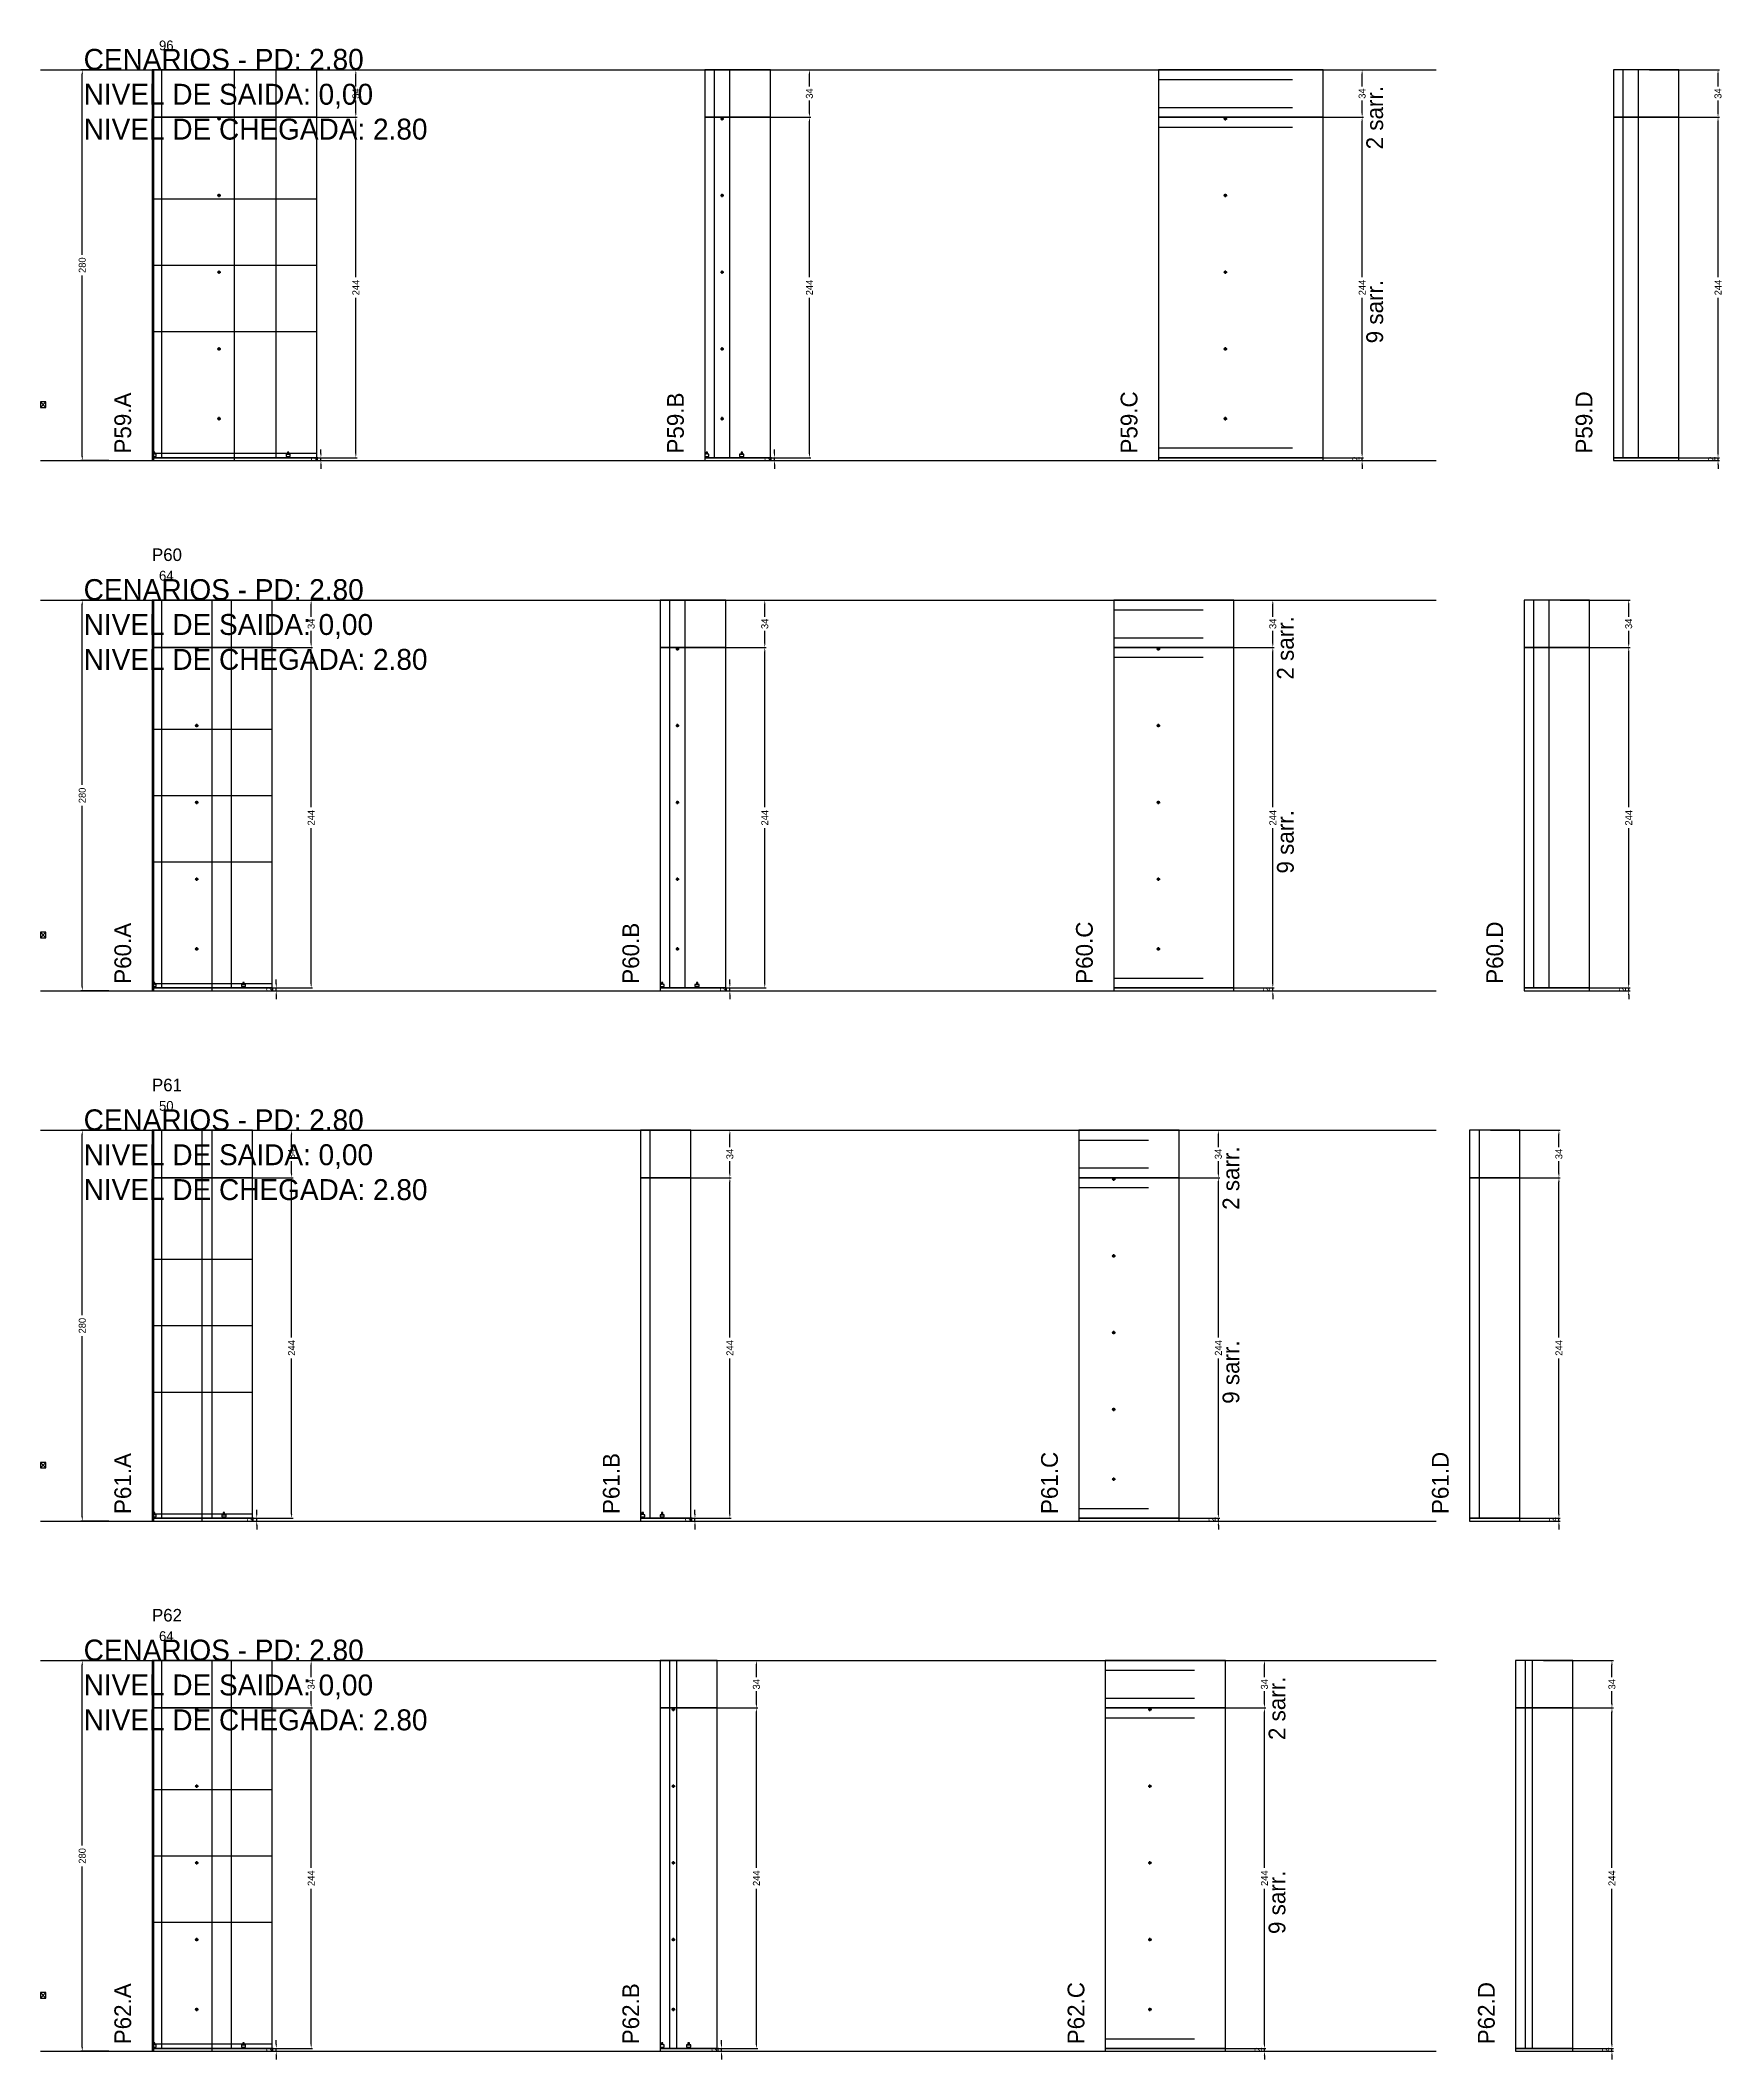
# Model space of a CAD drawing. Header units: centimetres. Extents: x -10500 to 4299, y -11026 to 295.
# Drawn here: x -7000 to -5795, y -9506 to -8059 of the extents above; entities that cross this region are included whole.
import ezdxf

# ---------------------------------------------------------------- set-up
doc = ezdxf.new("R2010")
doc.units = ezdxf.units.CM
doc.linetypes.add('DASHED', pattern=[2, -2])
for name, color, linetype in [('CHAPA', 140, 'Continuous'), ('COTA', 241, 'Continuous'), ('COTAS FURACAO', 16, 'Continuous'), ('Madeira', 30, 'Continuous'), ('MEIO_PONT', 160, 'Continuous'), ('NOMENCLATURA', 7, 'Continuous'), ('Nível', 160, 'Continuous'), ('Painéis', 200, 'Continuous'), ('Perfil Metálico', 150, 'Continuous'), ('SARR_2.2x7', 40, 'Continuous'), ('SARRAFO DE PRESSAO', 200, 'Continuous'), ('texto', 7, 'Continuous'), ('TEXTO_GERAL', 7, 'Continuous')]:
    doc.layers.add(name, color=color, linetype=linetype)
doc.dimstyles.new('PAINEL-NOVA', dxfattribs={"dimtxt": 5, "dimasz": 3, "dimexe": 1, "dimexo": 1, "dimgap": 1, "dimtad": 1, "dimcen": 2.5, "dimazin": 3, "dimtfac": 1, "dimtmove": 0, "dimatfit": 3})

# ---------------------------------------------------------------- blocks, each defined once
blk = doc.blocks.new('_CLOSEDFILLED')
at = {"color": 0, "linetype": 'BYBLOCK'}
blk.add_solid([(-1, 0.16), (0, 0), (-1, -0.16)], dxfattribs=at)
blk = doc.blocks.new('*D707')
for p, q in [((-6951, -8080), (-6971, -8080)), ((-6970, -8212.5), (-6970, -8083)), ((-6970, -8357), (-6970, -8227.5)), ((-6951, -8360), (-6971, -8360))]:
    blk.add_line(p, q)
at = {"layer": 'Defpoints'}
for p in [(-6950, -8080), (-6970, -8360), (-6950, -8360)]:
    blk.add_point(p, dxfattribs=at)
at = {"layer": 'COTA', "xscale": 3, "yscale": 3}
for p, rotation in [((-6970, -8080), 90), ((-6970, -8360), 270)]:
    blk.add_blockref('_CLOSEDFILLED', p, dxfattribs=dict(at, rotation=rotation))
at = {"layer": 'COTA', "insert": (-6970, -8220), "char_height": 5, "attachment_point": 5, "rotation": 90}
blk.add_mtext('280', dxfattribs=at)
blk = doc.blocks.new('MULDURA')
at = {"layer": 'Paineis'}
for p, q in [((0, 0), (4, 4)), ((4, 0), (0, 4))]:
    blk.add_line(p, q, dxfattribs=at)
blk.add_lwpolyline([(0, 0), (4, 0), (4, 4), (0, 4)], close=True, dxfattribs=at)
blk = doc.blocks.new('*D709')
for p, q in [((-6823, -8114), (-6773, -8114)), ((-6774, -8228.5), (-6774, -8117)), ((-6774, -8355), (-6774, -8243.5)), ((-6823, -8358), (-6773, -8358))]:
    blk.add_line(p, q)
at = {"layer": 'Defpoints'}
for p in [(-6824, -8114), (-6824, -8358), (-6774, -8358)]:
    blk.add_point(p, dxfattribs=at)
at = {"layer": 'COTA', "xscale": 3, "yscale": 3}
for p, rotation in [((-6774, -8114), 90), ((-6774, -8358), 270)]:
    blk.add_blockref('_CLOSEDFILLED', p, dxfattribs=dict(at, rotation=rotation))
at = {"layer": 'COTA', "insert": (-6774, -8236), "char_height": 5, "attachment_point": 5, "rotation": 90}
blk.add_mtext('244', dxfattribs=at)
blk = doc.blocks.new('*D710')
for p, q in [((-6823, -8080), (-6773, -8080)), ((-6774, -8092), (-6774, -8083)), ((-6774, -8111), (-6774, -8102)), ((-6823, -8114), (-6773, -8114))]:
    blk.add_line(p, q)
at = {"layer": 'Defpoints'}
for p in [(-6824, -8080), (-6824, -8114), (-6774, -8114)]:
    blk.add_point(p, dxfattribs=at)
at = {"layer": 'COTA', "xscale": 3, "yscale": 3}
for p, rotation in [((-6774, -8080), 90), ((-6774, -8114), 270)]:
    blk.add_blockref('_CLOSEDFILLED', p, dxfattribs=dict(at, rotation=rotation))
at = {"layer": 'COTA', "insert": (-6774, -8097), "char_height": 5, "attachment_point": 5, "rotation": 90}
blk.add_mtext('34', dxfattribs=at)
blk = doc.blocks.new('SLIPTEE')
at = {"layer": 'Paineis'}
blk.add_lwpolyline([(0, 0), (3, 0), (3, 1.5), (2, 1.5), (2, 3), (1, 3), (1, 1.5), (0, 1.5)], close=True, dxfattribs=at)
blk = doc.blocks.new('SLIPTDD')
at = {"layer": 'Paineis'}
blk.add_line((0, 1.5), (3, 1.5), dxfattribs=at)
blk.add_lwpolyline([(0, 0), (3, 0), (3, 1.5), (2, 1.5), (2, 3), (1, 3), (1, 1.5), (0, 1.5)], close=True, dxfattribs=at)
blk = doc.blocks.new('furacao')
at = {"layer": 'COTAS FURACAO'}
for p, q in [((-1.2, 0), (1.2, 0)), ((0, -1.2), (0, 1.2))]:
    blk.add_line(p, q, dxfattribs=at)
blk.add_circle((0, 0), 0.8, dxfattribs=at)
blk = doc.blocks.new('*D712')
for p, q in [((-6498, -8114), (-6448, -8114)), ((-6449, -8228.5), (-6449, -8117)), ((-6449, -8355), (-6449, -8243.5)), ((-6498, -8358), (-6448, -8358))]:
    blk.add_line(p, q)
at = {"layer": 'Defpoints'}
for p in [(-6499, -8114), (-6499, -8358), (-6449, -8358)]:
    blk.add_point(p, dxfattribs=at)
at = {"layer": 'COTA', "xscale": 3, "yscale": 3}
for p, rotation in [((-6449, -8114), 90), ((-6449, -8358), 270)]:
    blk.add_blockref('_CLOSEDFILLED', p, dxfattribs=dict(at, rotation=rotation))
at = {"layer": 'COTA', "insert": (-6449, -8236), "char_height": 5, "attachment_point": 5, "rotation": 90}
blk.add_mtext('244', dxfattribs=at)
blk = doc.blocks.new('*D713')
for p, q in [((-6498, -8080), (-6448, -8080)), ((-6449, -8092), (-6449, -8083)), ((-6449, -8111), (-6449, -8102)), ((-6498, -8114), (-6448, -8114))]:
    blk.add_line(p, q)
at = {"layer": 'Defpoints'}
for p in [(-6499, -8080), (-6499, -8114), (-6449, -8114)]:
    blk.add_point(p, dxfattribs=at)
at = {"layer": 'COTA', "xscale": 3, "yscale": 3}
for p, rotation in [((-6449, -8080), 90), ((-6449, -8114), 270)]:
    blk.add_blockref('_CLOSEDFILLED', p, dxfattribs=dict(at, rotation=rotation))
at = {"layer": 'COTA', "insert": (-6449, -8097), "char_height": 5, "attachment_point": 5, "rotation": 90}
blk.add_mtext('34', dxfattribs=at)
blk = doc.blocks.new('*D715')
for p, q in [((-6102, -8114), (-6052, -8114)), ((-6053, -8228.5), (-6053, -8117)), ((-6053, -8355), (-6053, -8243.5)), ((-6102, -8358), (-6052, -8358))]:
    blk.add_line(p, q)
at = {"layer": 'Defpoints'}
for p in [(-6103, -8114), (-6103, -8358), (-6053, -8358)]:
    blk.add_point(p, dxfattribs=at)
at = {"layer": 'COTA', "xscale": 3, "yscale": 3}
for p, rotation in [((-6053, -8114), 90), ((-6053, -8358), 270)]:
    blk.add_blockref('_CLOSEDFILLED', p, dxfattribs=dict(at, rotation=rotation))
at = {"layer": 'COTA', "insert": (-6053, -8236), "char_height": 5, "attachment_point": 5, "rotation": 90}
blk.add_mtext('244', dxfattribs=at)
blk = doc.blocks.new('*D716')
for p, q in [((-6102, -8080), (-6052, -8080)), ((-6053, -8092), (-6053, -8083)), ((-6053, -8111), (-6053, -8102)), ((-6102, -8114), (-6052, -8114))]:
    blk.add_line(p, q)
at = {"layer": 'Defpoints'}
for p in [(-6103, -8080), (-6103, -8114), (-6053, -8114)]:
    blk.add_point(p, dxfattribs=at)
at = {"layer": 'COTA', "xscale": 3, "yscale": 3}
for p, rotation in [((-6053, -8080), 90), ((-6053, -8114), 270)]:
    blk.add_blockref('_CLOSEDFILLED', p, dxfattribs=dict(at, rotation=rotation))
at = {"layer": 'COTA', "insert": (-6053, -8097), "char_height": 5, "attachment_point": 5, "rotation": 90}
blk.add_mtext('34', dxfattribs=at)
blk = doc.blocks.new('*D718')
for p, q in [((-5847, -8114), (-5797, -8114)), ((-5798, -8228.5), (-5798, -8117)), ((-5798, -8355), (-5798, -8243.5)), ((-5847, -8358), (-5797, -8358))]:
    blk.add_line(p, q)
at = {"layer": 'Defpoints'}
for p in [(-5848, -8114), (-5848, -8358), (-5798, -8358)]:
    blk.add_point(p, dxfattribs=at)
at = {"layer": 'COTA', "xscale": 3, "yscale": 3}
for p, rotation in [((-5798, -8114), 90), ((-5798, -8358), 270)]:
    blk.add_blockref('_CLOSEDFILLED', p, dxfattribs=dict(at, rotation=rotation))
at = {"layer": 'COTA', "insert": (-5798, -8236), "char_height": 5, "attachment_point": 5, "rotation": 90}
blk.add_mtext('244', dxfattribs=at)
blk = doc.blocks.new('*D719')
for p, q in [((-5847, -8080), (-5797, -8080)), ((-5798, -8092), (-5798, -8083)), ((-5798, -8111), (-5798, -8102)), ((-5847, -8114), (-5797, -8114))]:
    blk.add_line(p, q)
at = {"layer": 'Defpoints'}
for p in [(-5848, -8080), (-5848, -8114), (-5798, -8114)]:
    blk.add_point(p, dxfattribs=at)
at = {"layer": 'COTA', "xscale": 3, "yscale": 3}
for p, rotation in [((-5798, -8080), 90), ((-5798, -8114), 270)]:
    blk.add_blockref('_CLOSEDFILLED', p, dxfattribs=dict(at, rotation=rotation))
at = {"layer": 'COTA', "insert": (-5798, -8097), "char_height": 5, "attachment_point": 5, "rotation": 90}
blk.add_mtext('34', dxfattribs=at)
blk = doc.blocks.new('*D741')
for p, q in [((-6951, -8460), (-6971, -8460)), ((-6970, -8592.5), (-6970, -8463)), ((-6970, -8737), (-6970, -8607.5)), ((-6951, -8740), (-6971, -8740))]:
    blk.add_line(p, q)
at = {"layer": 'Defpoints'}
for p in [(-6950, -8460), (-6970, -8740), (-6950, -8740)]:
    blk.add_point(p, dxfattribs=at)
at = {"layer": 'COTA', "xscale": 3, "yscale": 3}
for p, rotation in [((-6970, -8460), 90), ((-6970, -8740), 270)]:
    blk.add_blockref('_CLOSEDFILLED', p, dxfattribs=dict(at, rotation=rotation))
at = {"layer": 'COTA', "insert": (-6970, -8600), "char_height": 5, "attachment_point": 5, "rotation": 90}
blk.add_mtext('280', dxfattribs=at)
blk = doc.blocks.new('*D743')
for p, q in [((-6855, -8494), (-6805, -8494)), ((-6806, -8608.5), (-6806, -8497)), ((-6806, -8735), (-6806, -8623.5)), ((-6855, -8738), (-6805, -8738))]:
    blk.add_line(p, q)
at = {"layer": 'Defpoints'}
for p in [(-6856, -8494), (-6856, -8738), (-6806, -8738)]:
    blk.add_point(p, dxfattribs=at)
at = {"layer": 'COTA', "xscale": 3, "yscale": 3}
for p, rotation in [((-6806, -8494), 90), ((-6806, -8738), 270)]:
    blk.add_blockref('_CLOSEDFILLED', p, dxfattribs=dict(at, rotation=rotation))
at = {"layer": 'COTA', "insert": (-6806, -8616), "char_height": 5, "attachment_point": 5, "rotation": 90}
blk.add_mtext('244', dxfattribs=at)
blk = doc.blocks.new('*D744')
for p, q in [((-6855, -8460), (-6805, -8460)), ((-6806, -8472), (-6806, -8463)), ((-6855, -8494), (-6805, -8494)), ((-6806, -8491), (-6806, -8482))]:
    blk.add_line(p, q)
at = {"layer": 'Defpoints'}
for p in [(-6856, -8460), (-6856, -8494), (-6806, -8494)]:
    blk.add_point(p, dxfattribs=at)
at = {"layer": 'COTA', "xscale": 3, "yscale": 3}
for p, rotation in [((-6806, -8460), 90), ((-6806, -8494), 270)]:
    blk.add_blockref('_CLOSEDFILLED', p, dxfattribs=dict(at, rotation=rotation))
at = {"layer": 'COTA', "insert": (-6806, -8477), "char_height": 5, "attachment_point": 5, "rotation": 90}
blk.add_mtext('34', dxfattribs=at)
blk = doc.blocks.new('*D746')
for p, q in [((-6530, -8494), (-6480, -8494)), ((-6481, -8608.5), (-6481, -8497)), ((-6481, -8735), (-6481, -8623.5)), ((-6530, -8738), (-6480, -8738))]:
    blk.add_line(p, q)
at = {"layer": 'Defpoints'}
for p in [(-6531, -8494), (-6531, -8738), (-6481, -8738)]:
    blk.add_point(p, dxfattribs=at)
at = {"layer": 'COTA', "xscale": 3, "yscale": 3}
for p, rotation in [((-6481, -8494), 90), ((-6481, -8738), 270)]:
    blk.add_blockref('_CLOSEDFILLED', p, dxfattribs=dict(at, rotation=rotation))
at = {"layer": 'COTA', "insert": (-6481, -8616), "char_height": 5, "attachment_point": 5, "rotation": 90}
blk.add_mtext('244', dxfattribs=at)
blk = doc.blocks.new('*D747')
for p, q in [((-6530, -8460), (-6480, -8460)), ((-6481, -8472), (-6481, -8463)), ((-6530, -8494), (-6480, -8494)), ((-6481, -8491), (-6481, -8482))]:
    blk.add_line(p, q)
at = {"layer": 'Defpoints'}
for p in [(-6531, -8460), (-6531, -8494), (-6481, -8494)]:
    blk.add_point(p, dxfattribs=at)
at = {"layer": 'COTA', "xscale": 3, "yscale": 3}
for p, rotation in [((-6481, -8460), 90), ((-6481, -8494), 270)]:
    blk.add_blockref('_CLOSEDFILLED', p, dxfattribs=dict(at, rotation=rotation))
at = {"layer": 'COTA', "insert": (-6481, -8477), "char_height": 5, "attachment_point": 5, "rotation": 90}
blk.add_mtext('34', dxfattribs=at)
blk = doc.blocks.new('*D749')
for p, q in [((-6166, -8494), (-6116, -8494)), ((-6117, -8608.5), (-6117, -8497)), ((-6117, -8735), (-6117, -8623.5)), ((-6166, -8738), (-6116, -8738))]:
    blk.add_line(p, q)
at = {"layer": 'Defpoints'}
for p in [(-6167, -8494), (-6167, -8738), (-6117, -8738)]:
    blk.add_point(p, dxfattribs=at)
at = {"layer": 'COTA', "xscale": 3, "yscale": 3}
for p, rotation in [((-6117, -8494), 90), ((-6117, -8738), 270)]:
    blk.add_blockref('_CLOSEDFILLED', p, dxfattribs=dict(at, rotation=rotation))
at = {"layer": 'COTA', "insert": (-6117, -8616), "char_height": 5, "attachment_point": 5, "rotation": 90}
blk.add_mtext('244', dxfattribs=at)
blk = doc.blocks.new('*D750')
for p, q in [((-6166, -8460), (-6116, -8460)), ((-6117, -8472), (-6117, -8463)), ((-6166, -8494), (-6116, -8494)), ((-6117, -8491), (-6117, -8482))]:
    blk.add_line(p, q)
at = {"layer": 'Defpoints'}
for p in [(-6167, -8460), (-6167, -8494), (-6117, -8494)]:
    blk.add_point(p, dxfattribs=at)
at = {"layer": 'COTA', "xscale": 3, "yscale": 3}
for p, rotation in [((-6117, -8460), 90), ((-6117, -8494), 270)]:
    blk.add_blockref('_CLOSEDFILLED', p, dxfattribs=dict(at, rotation=rotation))
at = {"layer": 'COTA', "insert": (-6117, -8477), "char_height": 5, "attachment_point": 5, "rotation": 90}
blk.add_mtext('34', dxfattribs=at)
blk = doc.blocks.new('*D752')
for p, q in [((-5911, -8494), (-5861, -8494)), ((-5862, -8608.5), (-5862, -8497)), ((-5862, -8735), (-5862, -8623.5)), ((-5911, -8738), (-5861, -8738))]:
    blk.add_line(p, q)
at = {"layer": 'Defpoints'}
for p in [(-5912, -8494), (-5912, -8738), (-5862, -8738)]:
    blk.add_point(p, dxfattribs=at)
at = {"layer": 'COTA', "xscale": 3, "yscale": 3}
for p, rotation in [((-5862, -8494), 90), ((-5862, -8738), 270)]:
    blk.add_blockref('_CLOSEDFILLED', p, dxfattribs=dict(at, rotation=rotation))
at = {"layer": 'COTA', "insert": (-5862, -8616), "char_height": 5, "attachment_point": 5, "rotation": 90}
blk.add_mtext('244', dxfattribs=at)
blk = doc.blocks.new('*D753')
for p, q in [((-5911, -8460), (-5861, -8460)), ((-5862, -8472), (-5862, -8463)), ((-5911, -8494), (-5861, -8494)), ((-5862, -8491), (-5862, -8482))]:
    blk.add_line(p, q)
at = {"layer": 'Defpoints'}
for p in [(-5912, -8460), (-5912, -8494), (-5862, -8494)]:
    blk.add_point(p, dxfattribs=at)
at = {"layer": 'COTA', "xscale": 3, "yscale": 3}
for p, rotation in [((-5862, -8460), 90), ((-5862, -8494), 270)]:
    blk.add_blockref('_CLOSEDFILLED', p, dxfattribs=dict(at, rotation=rotation))
at = {"layer": 'COTA', "insert": (-5862, -8477), "char_height": 5, "attachment_point": 5, "rotation": 90}
blk.add_mtext('34', dxfattribs=at)
blk = doc.blocks.new('*D775')
for p, q in [((-6951, -8840), (-6971, -8840)), ((-6970, -8972.5), (-6970, -8843)), ((-6970, -9117), (-6970, -8987.5)), ((-6951, -9120), (-6971, -9120))]:
    blk.add_line(p, q)
at = {"layer": 'Defpoints'}
for p in [(-6950, -8840), (-6970, -9120), (-6950, -9120)]:
    blk.add_point(p, dxfattribs=at)
at = {"layer": 'COTA', "xscale": 3, "yscale": 3}
for p, rotation in [((-6970, -8840), 90), ((-6970, -9120), 270)]:
    blk.add_blockref('_CLOSEDFILLED', p, dxfattribs=dict(at, rotation=rotation))
at = {"layer": 'COTA', "insert": (-6970, -8980), "char_height": 5, "attachment_point": 5, "rotation": 90}
blk.add_mtext('280', dxfattribs=at)
blk = doc.blocks.new('*D777')
for p, q in [((-6869, -8874), (-6819, -8874)), ((-6820, -8988.5), (-6820, -8877)), ((-6820, -9115), (-6820, -9003.5)), ((-6869, -9118), (-6819, -9118))]:
    blk.add_line(p, q)
at = {"layer": 'Defpoints'}
for p in [(-6870, -8874), (-6870, -9118), (-6820, -9118)]:
    blk.add_point(p, dxfattribs=at)
at = {"layer": 'COTA', "xscale": 3, "yscale": 3}
for p, rotation in [((-6820, -8874), 90), ((-6820, -9118), 270)]:
    blk.add_blockref('_CLOSEDFILLED', p, dxfattribs=dict(at, rotation=rotation))
at = {"layer": 'COTA', "insert": (-6820, -8996), "char_height": 5, "attachment_point": 5, "rotation": 90}
blk.add_mtext('244', dxfattribs=at)
blk = doc.blocks.new('*D778')
for p, q in [((-6869, -8840), (-6819, -8840)), ((-6820, -8852), (-6820, -8843)), ((-6820, -8871), (-6820, -8862)), ((-6869, -8874), (-6819, -8874))]:
    blk.add_line(p, q)
at = {"layer": 'Defpoints'}
for p in [(-6870, -8840), (-6870, -8874), (-6820, -8874)]:
    blk.add_point(p, dxfattribs=at)
at = {"layer": 'COTA', "xscale": 3, "yscale": 3}
for p, rotation in [((-6820, -8840), 90), ((-6820, -8874), 270)]:
    blk.add_blockref('_CLOSEDFILLED', p, dxfattribs=dict(at, rotation=rotation))
at = {"layer": 'COTA', "insert": (-6820, -8857), "char_height": 5, "attachment_point": 5, "rotation": 90}
blk.add_mtext('34', dxfattribs=at)
blk = doc.blocks.new('*D780')
for p, q in [((-6555, -8874), (-6505, -8874)), ((-6506, -8988.5), (-6506, -8877)), ((-6506, -9115), (-6506, -9003.5)), ((-6555, -9118), (-6505, -9118))]:
    blk.add_line(p, q)
at = {"layer": 'Defpoints'}
for p in [(-6556, -8874), (-6556, -9118), (-6506, -9118)]:
    blk.add_point(p, dxfattribs=at)
at = {"layer": 'COTA', "xscale": 3, "yscale": 3}
for p, rotation in [((-6506, -8874), 90), ((-6506, -9118), 270)]:
    blk.add_blockref('_CLOSEDFILLED', p, dxfattribs=dict(at, rotation=rotation))
at = {"layer": 'COTA', "insert": (-6506, -8996), "char_height": 5, "attachment_point": 5, "rotation": 90}
blk.add_mtext('244', dxfattribs=at)
blk = doc.blocks.new('*D781')
for p, q in [((-6555, -8840), (-6505, -8840)), ((-6506, -8852), (-6506, -8843)), ((-6506, -8871), (-6506, -8862)), ((-6555, -8874), (-6505, -8874))]:
    blk.add_line(p, q)
at = {"layer": 'Defpoints'}
for p in [(-6556, -8840), (-6556, -8874), (-6506, -8874)]:
    blk.add_point(p, dxfattribs=at)
at = {"layer": 'COTA', "xscale": 3, "yscale": 3}
for p, rotation in [((-6506, -8840), 90), ((-6506, -8874), 270)]:
    blk.add_blockref('_CLOSEDFILLED', p, dxfattribs=dict(at, rotation=rotation))
at = {"layer": 'COTA', "insert": (-6506, -8857), "char_height": 5, "attachment_point": 5, "rotation": 90}
blk.add_mtext('34', dxfattribs=at)
blk = doc.blocks.new('*D783')
for p, q in [((-6205, -8874), (-6155, -8874)), ((-6156, -8988.5), (-6156, -8877)), ((-6156, -9115), (-6156, -9003.5)), ((-6205, -9118), (-6155, -9118))]:
    blk.add_line(p, q)
at = {"layer": 'Defpoints'}
for p in [(-6206, -8874), (-6206, -9118), (-6156, -9118)]:
    blk.add_point(p, dxfattribs=at)
at = {"layer": 'COTA', "xscale": 3, "yscale": 3}
for p, rotation in [((-6156, -8874), 90), ((-6156, -9118), 270)]:
    blk.add_blockref('_CLOSEDFILLED', p, dxfattribs=dict(at, rotation=rotation))
at = {"layer": 'COTA', "insert": (-6156, -8996), "char_height": 5, "attachment_point": 5, "rotation": 90}
blk.add_mtext('244', dxfattribs=at)
blk = doc.blocks.new('*D784')
for p, q in [((-6205, -8840), (-6155, -8840)), ((-6156, -8852), (-6156, -8843)), ((-6156, -8871), (-6156, -8862)), ((-6205, -8874), (-6155, -8874))]:
    blk.add_line(p, q)
at = {"layer": 'Defpoints'}
for p in [(-6206, -8840), (-6206, -8874), (-6156, -8874)]:
    blk.add_point(p, dxfattribs=at)
at = {"layer": 'COTA', "xscale": 3, "yscale": 3}
for p, rotation in [((-6156, -8840), 90), ((-6156, -8874), 270)]:
    blk.add_blockref('_CLOSEDFILLED', p, dxfattribs=dict(at, rotation=rotation))
at = {"layer": 'COTA', "insert": (-6156, -8857), "char_height": 5, "attachment_point": 5, "rotation": 90}
blk.add_mtext('34', dxfattribs=at)
blk = doc.blocks.new('*D786')
for p, q in [((-5961, -8874), (-5911, -8874)), ((-5912, -8988.5), (-5912, -8877)), ((-5912, -9115), (-5912, -9003.5)), ((-5961, -9118), (-5911, -9118))]:
    blk.add_line(p, q)
at = {"layer": 'Defpoints'}
for p in [(-5962, -8874), (-5962, -9118), (-5912, -9118)]:
    blk.add_point(p, dxfattribs=at)
at = {"layer": 'COTA', "xscale": 3, "yscale": 3}
for p, rotation in [((-5912, -8874), 90), ((-5912, -9118), 270)]:
    blk.add_blockref('_CLOSEDFILLED', p, dxfattribs=dict(at, rotation=rotation))
at = {"layer": 'COTA', "insert": (-5912, -8996), "char_height": 5, "attachment_point": 5, "rotation": 90}
blk.add_mtext('244', dxfattribs=at)
blk = doc.blocks.new('*D787')
for p, q in [((-5961, -8840), (-5911, -8840)), ((-5912, -8852), (-5912, -8843)), ((-5912, -8871), (-5912, -8862)), ((-5961, -8874), (-5911, -8874))]:
    blk.add_line(p, q)
at = {"layer": 'Defpoints'}
for p in [(-5962, -8840), (-5962, -8874), (-5912, -8874)]:
    blk.add_point(p, dxfattribs=at)
at = {"layer": 'COTA', "xscale": 3, "yscale": 3}
for p, rotation in [((-5912, -8840), 90), ((-5912, -8874), 270)]:
    blk.add_blockref('_CLOSEDFILLED', p, dxfattribs=dict(at, rotation=rotation))
at = {"layer": 'COTA', "insert": (-5912, -8857), "char_height": 5, "attachment_point": 5, "rotation": 90}
blk.add_mtext('34', dxfattribs=at)
blk = doc.blocks.new('*D809')
for p, q in [((-6951, -9220), (-6971, -9220)), ((-6970, -9352.5), (-6970, -9223)), ((-6970, -9497), (-6970, -9367.5)), ((-6951, -9500), (-6971, -9500))]:
    blk.add_line(p, q)
at = {"layer": 'Defpoints'}
for p in [(-6950, -9220), (-6970, -9500), (-6950, -9500)]:
    blk.add_point(p, dxfattribs=at)
at = {"layer": 'COTA', "xscale": 3, "yscale": 3}
for p, rotation in [((-6970, -9220), 90), ((-6970, -9500), 270)]:
    blk.add_blockref('_CLOSEDFILLED', p, dxfattribs=dict(at, rotation=rotation))
at = {"layer": 'COTA', "insert": (-6970, -9360), "char_height": 5, "attachment_point": 5, "rotation": 90}
blk.add_mtext('280', dxfattribs=at)
blk = doc.blocks.new('*D811')
for p, q in [((-6855, -9254), (-6805, -9254)), ((-6806, -9368.5), (-6806, -9257)), ((-6806, -9495), (-6806, -9383.5)), ((-6855, -9498), (-6805, -9498))]:
    blk.add_line(p, q)
at = {"layer": 'Defpoints'}
for p in [(-6856, -9254), (-6856, -9498), (-6806, -9498)]:
    blk.add_point(p, dxfattribs=at)
at = {"layer": 'COTA', "xscale": 3, "yscale": 3}
for p, rotation in [((-6806, -9254), 90), ((-6806, -9498), 270)]:
    blk.add_blockref('_CLOSEDFILLED', p, dxfattribs=dict(at, rotation=rotation))
at = {"layer": 'COTA', "insert": (-6806, -9376), "char_height": 5, "attachment_point": 5, "rotation": 90}
blk.add_mtext('244', dxfattribs=at)
blk = doc.blocks.new('*D812')
for p, q in [((-6855, -9220), (-6805, -9220)), ((-6806, -9232), (-6806, -9223)), ((-6806, -9251), (-6806, -9242)), ((-6855, -9254), (-6805, -9254))]:
    blk.add_line(p, q)
at = {"layer": 'Defpoints'}
for p in [(-6856, -9220), (-6856, -9254), (-6806, -9254)]:
    blk.add_point(p, dxfattribs=at)
at = {"layer": 'COTA', "xscale": 3, "yscale": 3}
for p, rotation in [((-6806, -9220), 90), ((-6806, -9254), 270)]:
    blk.add_blockref('_CLOSEDFILLED', p, dxfattribs=dict(at, rotation=rotation))
at = {"layer": 'COTA', "insert": (-6806, -9237), "char_height": 5, "attachment_point": 5, "rotation": 90}
blk.add_mtext('34', dxfattribs=at)
blk = doc.blocks.new('*D814')
for p, q in [((-6536, -9254), (-6486, -9254)), ((-6487, -9368.5), (-6487, -9257)), ((-6487, -9495), (-6487, -9383.5)), ((-6536, -9498), (-6486, -9498))]:
    blk.add_line(p, q)
at = {"layer": 'Defpoints'}
for p in [(-6537, -9254), (-6537, -9498), (-6487, -9498)]:
    blk.add_point(p, dxfattribs=at)
at = {"layer": 'COTA', "xscale": 3, "yscale": 3}
for p, rotation in [((-6487, -9254), 90), ((-6487, -9498), 270)]:
    blk.add_blockref('_CLOSEDFILLED', p, dxfattribs=dict(at, rotation=rotation))
at = {"layer": 'COTA', "insert": (-6487, -9376), "char_height": 5, "attachment_point": 5, "rotation": 90}
blk.add_mtext('244', dxfattribs=at)
blk = doc.blocks.new('*D815')
for p, q in [((-6536, -9220), (-6486, -9220)), ((-6487, -9232), (-6487, -9223)), ((-6487, -9251), (-6487, -9242)), ((-6536, -9254), (-6486, -9254))]:
    blk.add_line(p, q)
at = {"layer": 'Defpoints'}
for p in [(-6537, -9220), (-6537, -9254), (-6487, -9254)]:
    blk.add_point(p, dxfattribs=at)
at = {"layer": 'COTA', "xscale": 3, "yscale": 3}
for p, rotation in [((-6487, -9220), 90), ((-6487, -9254), 270)]:
    blk.add_blockref('_CLOSEDFILLED', p, dxfattribs=dict(at, rotation=rotation))
at = {"layer": 'COTA', "insert": (-6487, -9237), "char_height": 5, "attachment_point": 5, "rotation": 90}
blk.add_mtext('34', dxfattribs=at)
blk = doc.blocks.new('*D817')
for p, q in [((-6172, -9254), (-6122, -9254)), ((-6123, -9368.5), (-6123, -9257)), ((-6123, -9495), (-6123, -9383.5)), ((-6172, -9498), (-6122, -9498))]:
    blk.add_line(p, q)
at = {"layer": 'Defpoints'}
for p in [(-6173, -9254), (-6173, -9498), (-6123, -9498)]:
    blk.add_point(p, dxfattribs=at)
at = {"layer": 'COTA', "xscale": 3, "yscale": 3}
for p, rotation in [((-6123, -9254), 90), ((-6123, -9498), 270)]:
    blk.add_blockref('_CLOSEDFILLED', p, dxfattribs=dict(at, rotation=rotation))
at = {"layer": 'COTA', "insert": (-6123, -9376), "char_height": 5, "attachment_point": 5, "rotation": 90}
blk.add_mtext('244', dxfattribs=at)
blk = doc.blocks.new('*D818')
for p, q in [((-6172, -9220), (-6122, -9220)), ((-6123, -9232), (-6123, -9223)), ((-6123, -9251), (-6123, -9242)), ((-6172, -9254), (-6122, -9254))]:
    blk.add_line(p, q)
at = {"layer": 'Defpoints'}
for p in [(-6173, -9220), (-6173, -9254), (-6123, -9254)]:
    blk.add_point(p, dxfattribs=at)
at = {"layer": 'COTA', "xscale": 3, "yscale": 3}
for p, rotation in [((-6123, -9220), 90), ((-6123, -9254), 270)]:
    blk.add_blockref('_CLOSEDFILLED', p, dxfattribs=dict(at, rotation=rotation))
at = {"layer": 'COTA', "insert": (-6123, -9237), "char_height": 5, "attachment_point": 5, "rotation": 90}
blk.add_mtext('34', dxfattribs=at)
blk = doc.blocks.new('*D820')
for p, q in [((-5923, -9254), (-5873, -9254)), ((-5874, -9368.5), (-5874, -9257)), ((-5874, -9495), (-5874, -9383.5)), ((-5923, -9498), (-5873, -9498))]:
    blk.add_line(p, q)
at = {"layer": 'Defpoints'}
for p in [(-5924, -9254), (-5924, -9498), (-5874, -9498)]:
    blk.add_point(p, dxfattribs=at)
at = {"layer": 'COTA', "xscale": 3, "yscale": 3}
for p, rotation in [((-5874, -9254), 90), ((-5874, -9498), 270)]:
    blk.add_blockref('_CLOSEDFILLED', p, dxfattribs=dict(at, rotation=rotation))
at = {"layer": 'COTA', "insert": (-5874, -9376), "char_height": 5, "attachment_point": 5, "rotation": 90}
blk.add_mtext('244', dxfattribs=at)
blk = doc.blocks.new('*D821')
for p, q in [((-5923, -9220), (-5873, -9220)), ((-5874, -9232), (-5874, -9223)), ((-5874, -9251), (-5874, -9242)), ((-5923, -9254), (-5873, -9254))]:
    blk.add_line(p, q)
at = {"layer": 'Defpoints'}
for p in [(-5924, -9220), (-5924, -9254), (-5874, -9254)]:
    blk.add_point(p, dxfattribs=at)
at = {"layer": 'COTA', "xscale": 3, "yscale": 3}
for p, rotation in [((-5874, -9220), 90), ((-5874, -9254), 270)]:
    blk.add_blockref('_CLOSEDFILLED', p, dxfattribs=dict(at, rotation=rotation))
at = {"layer": 'COTA', "insert": (-5874, -9237), "char_height": 5, "attachment_point": 5, "rotation": 90}
blk.add_mtext('34', dxfattribs=at)

msp = doc.modelspace()

# ---------------------------------------------------------------- linework, layer by layer
at = {"layer": 'CHAPA'}
for points in [[(-6920, -8360), (-6918.8, -8360), (-6918.8, -8080), (-6920, -8080)], [(-6920, -8740), (-6918.8, -8740), (-6918.8, -8460), (-6920, -8460)], [(-6920, -9120), (-6918.8, -9120), (-6918.8, -8840), (-6920, -8840)], [(-6920, -9500), (-6918.8, -9500), (-6918.8, -9220), (-6920, -9220)]]:
    msp.add_lwpolyline(points, close=True, dxfattribs=at)
at = {"layer": 'Madeira'}
for points in [[(-6920, -8172.4), (-6802, -8172.4)], [(-6920, -8267.6), (-6802, -8267.6)], [(-6920, -8552.4), (-6834, -8552.4)], [(-6920, -8647.6), (-6834, -8647.6)], [(-6920, -8932.4), (-6848, -8932.4)], [(-6920, -9027.6), (-6848, -9027.6)], [(-6920, -9312.4), (-6834, -9312.4)], [(-6920, -9407.6), (-6834, -9407.6)]]:
    msp.add_lwpolyline(points, dxfattribs=at)
at = {"layer": 'MEIO_PONT'}
for points in [[(-6920, -8220), (-6802, -8220)], [(-6920, -8600), (-6834, -8600)], [(-6920, -8980), (-6848, -8980)], [(-6920, -9360), (-6834, -9360)]]:
    msp.add_lwpolyline(points, dxfattribs=at)
at = {"layer": 'Nível', "linetype": 'DASHED'}
for points in [[(-7000, -8080), (-6000, -8080)], [(-7000, -8360), (-6000, -8360)], [(-7000, -8460), (-6000, -8460)], [(-7000, -8740), (-6000, -8740)], [(-7000, -8840), (-6000, -8840)], [(-7000, -9120), (-6000, -9120)], [(-7000, -9220), (-6000, -9220)], [(-7000, -9500), (-6000, -9500)]]:
    msp.add_lwpolyline(points, dxfattribs=at)
at = {"layer": 'Painéis'}
for points in [[(-6920, -8114), (-6802, -8114), (-6802, -8080), (-6920, -8080)], [(-6920, -8360), (-6802, -8360), (-6802, -8080), (-6920, -8080)], [(-6524, -8114), (-6477, -8114), (-6477, -8080), (-6524, -8080)], [(-6199, -8114), (-6081, -8114), (-6081, -8080), (-6199, -8080)], [(-5873, -8114), (-5826, -8114), (-5826, -8080), (-5873, -8080)], [(-6920, -8358), (-6802, -8358), (-6802, -8114), (-6920, -8114)], [(-6524, -8358), (-6477, -8358), (-6477, -8114), (-6524, -8114)], [(-6199, -8358), (-6081, -8358), (-6081, -8114), (-6199, -8114)], [(-5873, -8358), (-5826, -8358), (-5826, -8114), (-5873, -8114)], [(-6920, -8360), (-6802, -8360), (-6802, -8358), (-6920, -8358)], [(-6524, -8360), (-6477, -8360), (-6477, -8358), (-6524, -8358)], [(-6199, -8360), (-6081, -8360), (-6081, -8358), (-6199, -8358)], [(-5873, -8360), (-5826, -8360), (-5826, -8358), (-5873, -8358)], [(-6920, -8494), (-6834, -8494), (-6834, -8460), (-6920, -8460)], [(-6920, -8740), (-6834, -8740), (-6834, -8460), (-6920, -8460)], [(-6556, -8494), (-6509, -8494), (-6509, -8460), (-6556, -8460)], [(-6231, -8494), (-6145, -8494), (-6145, -8460), (-6231, -8460)], [(-5937, -8494), (-5890, -8494), (-5890, -8460), (-5937, -8460)], [(-6920, -8738), (-6834, -8738), (-6834, -8494), (-6920, -8494)], [(-6556, -8738), (-6509, -8738), (-6509, -8494), (-6556, -8494)], [(-6231, -8738), (-6145, -8738), (-6145, -8494), (-6231, -8494)], [(-5937, -8738), (-5890, -8738), (-5890, -8494), (-5937, -8494)], [(-6920, -8740), (-6834, -8740), (-6834, -8738), (-6920, -8738)], [(-6556, -8740), (-6509, -8740), (-6509, -8738), (-6556, -8738)], [(-6231, -8740), (-6145, -8740), (-6145, -8738), (-6231, -8738)], [(-5937, -8740), (-5890, -8740), (-5890, -8738), (-5937, -8738)], [(-6920, -8874), (-6848, -8874), (-6848, -8840), (-6920, -8840)], [(-6920, -9120), (-6848, -9120), (-6848, -8840), (-6920, -8840)], [(-6570, -8874), (-6534, -8874), (-6534, -8840), (-6570, -8840)], [(-6256, -8874), (-6184, -8874), (-6184, -8840), (-6256, -8840)], [(-5976, -8874), (-5940, -8874), (-5940, -8840), (-5976, -8840)], [(-6920, -9118), (-6848, -9118), (-6848, -8874), (-6920, -8874)], [(-6570, -9118), (-6534, -9118), (-6534, -8874), (-6570, -8874)], [(-6256, -9118), (-6184, -9118), (-6184, -8874), (-6256, -8874)], [(-5976, -9118), (-5940, -9118), (-5940, -8874), (-5976, -8874)], [(-6920, -9120), (-6848, -9120), (-6848, -9118), (-6920, -9118)], [(-6570, -9120), (-6534, -9120), (-6534, -9118), (-6570, -9118)], [(-6256, -9120), (-6184, -9120), (-6184, -9118), (-6256, -9118)], [(-5976, -9120), (-5940, -9120), (-5940, -9118), (-5976, -9118)], [(-6920, -9254), (-6834, -9254), (-6834, -9220), (-6920, -9220)], [(-6920, -9500), (-6834, -9500), (-6834, -9220), (-6920, -9220)], [(-6556, -9254), (-6515, -9254), (-6515, -9220), (-6556, -9220)], [(-6237, -9254), (-6151, -9254), (-6151, -9220), (-6237, -9220)], [(-5943, -9254), (-5902, -9254), (-5902, -9220), (-5943, -9220)], [(-6920, -9498), (-6834, -9498), (-6834, -9254), (-6920, -9254)], [(-6556, -9498), (-6515, -9498), (-6515, -9254), (-6556, -9254)], [(-6237, -9498), (-6151, -9498), (-6151, -9254), (-6237, -9254)], [(-5943, -9498), (-5902, -9498), (-5902, -9254), (-5943, -9254)], [(-6920, -9500), (-6834, -9500), (-6834, -9498), (-6920, -9498)], [(-6556, -9500), (-6515, -9500), (-6515, -9498), (-6556, -9498)], [(-6237, -9500), (-6151, -9500), (-6151, -9498), (-6237, -9498)], [(-5943, -9500), (-5902, -9500), (-5902, -9498), (-5943, -9498)]]:
    msp.add_lwpolyline(points, close=True, dxfattribs=at)
at = {"layer": 'Perfil Metálico'}
for p, q in [((-6861, -8360), (-6861, -8080)), ((-6877, -8740), (-6877, -8460)), ((-6884, -9120), (-6884, -8840)), ((-6877, -9500), (-6877, -9220))]:
    msp.add_line(p, q, dxfattribs=at)
at = {"layer": 'SARR_2.2x7'}
for points in [[(-6913, -8114), (-6913, -8080)], [(-6831, -8114), (-6831, -8080)], [(-6517, -8114), (-6517, -8080)], [(-6506, -8114), (-6506, -8080)], [(-6199, -8087), (-6103, -8087)], [(-5866, -8114), (-5866, -8080)], [(-5855, -8114), (-5855, -8080)], [(-6199, -8107), (-6103, -8107)], [(-6199, -8121), (-6103, -8121)], [(-6199, -8351), (-6103, -8351)], [(-6913, -8494), (-6913, -8460)], [(-6863, -8494), (-6863, -8460)], [(-6549, -8494), (-6549, -8460)], [(-6538, -8494), (-6538, -8460)], [(-5930, -8494), (-5930, -8460)], [(-5919, -8494), (-5919, -8460)], [(-6231, -8467), (-6167, -8467)], [(-6231, -8487), (-6167, -8487)], [(-6231, -8501), (-6167, -8501)], [(-6231, -8731), (-6167, -8731)], [(-6913, -8874), (-6913, -8840)], [(-6877, -8874), (-6877, -8840)], [(-6563, -8874), (-6563, -8840)], [(-6563, -8874), (-6563, -8840)], [(-5969, -8874), (-5969, -8840)], [(-5969, -8874), (-5969, -8840)], [(-6256, -8847), (-6206, -8847)], [(-6256, -8867), (-6206, -8867)], [(-6256, -8881), (-6206, -8881)], [(-6256, -9111), (-6206, -9111)], [(-6913, -9254), (-6913, -9220)], [(-6863, -9254), (-6863, -9220)], [(-6549, -9254), (-6549, -9220)], [(-6544, -9254), (-6544, -9220)], [(-6237, -9227), (-6173, -9227)], [(-5936, -9254), (-5936, -9220)], [(-5931, -9254), (-5931, -9220)], [(-6237, -9247), (-6173, -9247)], [(-6237, -9261), (-6173, -9261)], [(-6237, -9491), (-6173, -9491)]]:
    msp.add_lwpolyline(points, dxfattribs=at)
at = {"layer": 'SARR_2.2x7', "linetype": 'DASHED'}
for points in [[(-6913, -8358), (-6913, -8114)], [(-6831, -8358), (-6831, -8114)], [(-6517, -8358), (-6517, -8114)], [(-6506, -8358), (-6506, -8114)], [(-5866, -8358), (-5866, -8114)], [(-5855, -8358), (-5855, -8114)], [(-6913, -8738), (-6913, -8494)], [(-6863, -8738), (-6863, -8494)], [(-6549, -8738), (-6549, -8494)], [(-6538, -8738), (-6538, -8494)], [(-5930, -8738), (-5930, -8494)], [(-5919, -8738), (-5919, -8494)], [(-6913, -9118), (-6913, -8874)], [(-6877, -9118), (-6877, -8874)], [(-6563, -9118), (-6563, -8874)], [(-6563, -9118), (-6563, -8874)], [(-5969, -9118), (-5969, -8874)], [(-5969, -9118), (-5969, -8874)], [(-6913, -9498), (-6913, -9254)], [(-6863, -9498), (-6863, -9254)], [(-6549, -9498), (-6549, -9254)], [(-6544, -9498), (-6544, -9254)], [(-5936, -9498), (-5936, -9254)], [(-5931, -9498), (-5931, -9254)]]:
    msp.add_lwpolyline(points, dxfattribs=at)
at = {"layer": 'SARRAFO DE PRESSAO'}
for points in [[(-6920, -8360), (-6802, -8360), (-6802, -8355), (-6920, -8355)], [(-6920, -8740), (-6834, -8740), (-6834, -8735), (-6920, -8735)], [(-6920, -9120), (-6848, -9120), (-6848, -9115), (-6920, -9115)], [(-6920, -9500), (-6834, -9500), (-6834, -9495), (-6920, -9495)]]:
    msp.add_lwpolyline(points, close=True, dxfattribs=at)

# ---------------------------------------------------------------- block references
at = {"layer": 'COTA'}
for name, p in [('furacao', (-6872, -8115)), ('furacao', (-6511.5, -8115)), ('furacao', (-6151, -8115)), ('furacao', (-6872, -8170)), ('furacao', (-6511.5, -8170)), ('furacao', (-6151, -8170)), ('furacao', (-6872, -8225)), ('furacao', (-6511.5, -8225)), ('furacao', (-6151, -8225)), ('furacao', (-6872, -8280)), ('furacao', (-6511.5, -8280)), ('furacao', (-6151, -8280)), ('MULDURA', (-7000, -8322)), ('furacao', (-6872, -8330)), ('furacao', (-6511.5, -8330)), ('furacao', (-6151, -8330)), ('SLIPTEE', (-6920, -8357)), ('SLIPTDD', (-6824, -8357)), ('SLIPTEE', (-6524, -8357)), ('SLIPTDD', (-6499, -8357)), ('furacao', (-6888, -8495)), ('furacao', (-6543.5, -8495)), ('furacao', (-6199, -8495)), ('furacao', (-6888, -8550)), ('furacao', (-6543.5, -8550)), ('furacao', (-6199, -8550)), ('furacao', (-6888, -8605)), ('furacao', (-6543.5, -8605)), ('furacao', (-6199, -8605)), ('furacao', (-6888, -8660)), ('furacao', (-6543.5, -8660)), ('furacao', (-6199, -8660)), ('MULDURA', (-7000, -8702)), ('furacao', (-6888, -8710)), ('furacao', (-6543.5, -8710)), ('furacao', (-6199, -8710)), ('SLIPTEE', (-6920, -8737)), ('SLIPTDD', (-6856, -8737)), ('SLIPTEE', (-6556, -8737)), ('SLIPTDD', (-6531, -8737)), ('furacao', (-6231, -8875)), ('furacao', (-6231, -8930)), ('furacao', (-6231, -8985)), ('furacao', (-6231, -9040)), ('MULDURA', (-7000, -9082)), ('furacao', (-6231, -9090)), ('SLIPTEE', (-6920, -9117)), ('SLIPTDD', (-6870, -9117)), ('SLIPTEE', (-6570, -9117)), ('SLIPTDD', (-6556, -9117)), ('furacao', (-6888, -9255)), ('furacao', (-6546.5, -9255)), ('furacao', (-6205, -9255)), ('furacao', (-6888, -9310)), ('furacao', (-6546.5, -9310)), ('furacao', (-6205, -9310)), ('furacao', (-6888, -9365)), ('furacao', (-6546.5, -9365)), ('furacao', (-6205, -9365)), ('furacao', (-6888, -9420)), ('furacao', (-6546.5, -9420)), ('furacao', (-6205, -9420)), ('MULDURA', (-7000, -9462)), ('furacao', (-6888, -9470)), ('furacao', (-6546.5, -9470)), ('furacao', (-6205, -9470)), ('SLIPTEE', (-6920, -9497)), ('SLIPTDD', (-6856, -9497)), ('SLIPTEE', (-6556, -9497)), ('SLIPTDD', (-6537, -9497))]:
    msp.add_blockref(name, p, dxfattribs=at)

# ---------------------------------------------------------------- texts
at = {"layer": 'NOMENCLATURA'}
for s, p in [('CENARIOS - PD: 2.80', (-6969, -8080)), ('NIVEL DE SAIDA: 0,00', (-6969, -8105)), ('NIVEL DE CHEGADA: 2.80', (-6969, -8130)), ('CENARIOS - PD: 2.80', (-6969, -8460)), ('NIVEL DE SAIDA: 0,00', (-6969, -8485)), ('NIVEL DE CHEGADA: 2.80', (-6969, -8510)), ('CENARIOS - PD: 2.80', (-6969, -8840)), ('NIVEL DE SAIDA: 0,00', (-6969, -8865)), ('NIVEL DE CHEGADA: 2.80', (-6969, -8890)), ('CENARIOS - PD: 2.80', (-6969, -9220)), ('NIVEL DE SAIDA: 0,00', (-6969, -9245)), ('NIVEL DE CHEGADA: 2.80', (-6969, -9270))]:
    msp.add_text(s, height=15, dxfattribs=at).set_placement(p)
for s, p in [('2 sarr.', (-6038, -8137)), ('9 sarr.', (-6038, -8276)), ('P59.A', (-6935, -8355)), ('P59.B', (-6539, -8355)), ('P59.C', (-6214, -8355)), ('P59.D', (-5888, -8355)), ('2 sarr.', (-6102, -8517)), ('9 sarr.', (-6102, -8656)), ('P60.A', (-6935, -8735)), ('P60.B', (-6571, -8735)), ('P60.C', (-6246, -8735)), ('P60.D', (-5952, -8735)), ('2 sarr.', (-6141, -8897)), ('9 sarr.', (-6141, -9036)), ('P61.A', (-6935, -9115)), ('P61.B', (-6585, -9115)), ('P61.C', (-6271, -9115)), ('P61.D', (-5991, -9115)), ('2 sarr.', (-6108, -9277)), ('9 sarr.', (-6108, -9416)), ('P62.A', (-6935, -9495)), ('P62.B', (-6571, -9495)), ('P62.C', (-6252, -9495)), ('P62.D', (-5958, -9495))]:
    msp.add_text(s, height=12, rotation=90, dxfattribs=at).set_placement(p)
at = {"layer": 'texto'}
for s, p in [('96', (-6915, -8066)), ('64', (-6915, -8446)), ('50', (-6915, -8826)), ('64', (-6915, -9206))]:
    msp.add_text(s, height=7, dxfattribs=at).set_placement(p)
at = {"layer": 'TEXTO_GERAL'}
for s, p in [('P60', (-6920, -8432)), ('P61', (-6920, -8812)), ('P62', (-6920, -9192))]:
    msp.add_text(s, height=9, dxfattribs=at).set_placement(p)

# ---------------------------------------------------------------- dimensions: what is measured, and where the dimension line sits
at = {"layer": 'COTA'}
for base, p1, p2, picture, middle in [((-6970, -8360), (-6950, -8360), (-6950, -8080), '*D707', (-6970, -8220)), ((-6774, -8114), (-6824, -8114), (-6824, -8080), '*D710', (-6774, -8097)), ((-6449, -8114), (-6499, -8114), (-6499, -8080), '*D713', (-6449, -8097)), ((-6053, -8114), (-6103, -8114), (-6103, -8080), '*D716', (-6053, -8097)), ((-5798, -8114), (-5848, -8114), (-5848, -8080), '*D719', (-5798, -8097)), ((-6774, -8358), (-6824, -8358), (-6824, -8114), '*D709', (-6774, -8236)), ((-6449, -8358), (-6499, -8358), (-6499, -8114), '*D712', (-6449, -8236)), ((-6053, -8358), (-6103, -8358), (-6103, -8114), '*D715', (-6053, -8236)), ((-5798, -8358), (-5848, -8358), (-5848, -8114), '*D718', (-5798, -8236)), ((-6970, -8740), (-6950, -8740), (-6950, -8460), '*D741', (-6970, -8600)), ((-6806, -8494), (-6856, -8494), (-6856, -8460), '*D744', (-6806, -8477)), ((-6481, -8494), (-6531, -8494), (-6531, -8460), '*D747', (-6481, -8477)), ((-6117, -8494), (-6167, -8494), (-6167, -8460), '*D750', (-6117, -8477)), ((-5862, -8494), (-5912, -8494), (-5912, -8460), '*D753', (-5862, -8477)), ((-6806, -8738), (-6856, -8738), (-6856, -8494), '*D743', (-6806, -8616)), ((-6481, -8738), (-6531, -8738), (-6531, -8494), '*D746', (-6481, -8616)), ((-6117, -8738), (-6167, -8738), (-6167, -8494), '*D749', (-6117, -8616)), ((-5862, -8738), (-5912, -8738), (-5912, -8494), '*D752', (-5862, -8616)), ((-6970, -9120), (-6950, -9120), (-6950, -8840), '*D775', (-6970, -8980)), ((-6820, -8874), (-6870, -8874), (-6870, -8840), '*D778', (-6820, -8857)), ((-6506, -8874), (-6556, -8874), (-6556, -8840), '*D781', (-6506, -8857)), ((-6156, -8874), (-6206, -8874), (-6206, -8840), '*D784', (-6156, -8857)), ((-5912, -8874), (-5962, -8874), (-5962, -8840), '*D787', (-5912, -8857)), ((-6820, -9118), (-6870, -9118), (-6870, -8874), '*D777', (-6820, -8996)), ((-6506, -9118), (-6556, -9118), (-6556, -8874), '*D780', (-6506, -8996)), ((-6156, -9118), (-6206, -9118), (-6206, -8874), '*D783', (-6156, -8996)), ((-5912, -9118), (-5962, -9118), (-5962, -8874), '*D786', (-5912, -8996)), ((-6970, -9500), (-6950, -9500), (-6950, -9220), '*D809', (-6970, -9360)), ((-6806, -9254), (-6856, -9254), (-6856, -9220), '*D812', (-6806, -9237)), ((-6487, -9254), (-6537, -9254), (-6537, -9220), '*D815', (-6487, -9237)), ((-6123, -9254), (-6173, -9254), (-6173, -9220), '*D818', (-6123, -9237)), ((-5874, -9254), (-5924, -9254), (-5924, -9220), '*D821', (-5874, -9237)), ((-6806, -9498), (-6856, -9498), (-6856, -9254), '*D811', (-6806, -9376)), ((-6487, -9498), (-6537, -9498), (-6537, -9254), '*D814', (-6487, -9376)), ((-6123, -9498), (-6173, -9498), (-6173, -9254), '*D817', (-6123, -9376)), ((-5874, -9498), (-5924, -9498), (-5924, -9254), '*D820', (-5874, -9376))]:
    dim = msp.add_linear_dim(base=base, p1=p1, p2=p2, angle=90, dimstyle='PAINEL-NOVA', dxfattribs=at)
    dim.commit()
    dim.dimension.update_dxf_attribs({"geometry": picture, "text_midpoint": middle})
for base, p1, p2 in [((-6799, -8360), (-6824, -8360), (-6824, -8358)), ((-6474, -8360), (-6499, -8360), (-6499, -8358)), ((-6053, -8360), (-6103, -8360), (-6103, -8358)), ((-5798, -8360), (-5848, -8360), (-5848, -8358)), ((-6831, -8740), (-6856, -8740), (-6856, -8738)), ((-6506, -8740), (-6531, -8740), (-6531, -8738)), ((-6117, -8740), (-6167, -8740), (-6167, -8738)), ((-5862, -8740), (-5912, -8740), (-5912, -8738)), ((-6845, -9120), (-6870, -9120), (-6870, -9118)), ((-6531, -9120), (-6556, -9120), (-6556, -9118)), ((-6156, -9120), (-6206, -9120), (-6206, -9118)), ((-5912, -9120), (-5962, -9120), (-5962, -9118)), ((-6831, -9500), (-6856, -9500), (-6856, -9498)), ((-6512, -9500), (-6537, -9500), (-6537, -9498)), ((-6123, -9500), (-6173, -9500), (-6173, -9498)), ((-5874, -9500), (-5924, -9500), (-5924, -9498))]:
    msp.add_linear_dim(base=base, p1=p1, p2=p2, angle=90, dimstyle='PAINEL-NOVA', dxfattribs=at).render()

doc.saveas('drawing.dxf')
